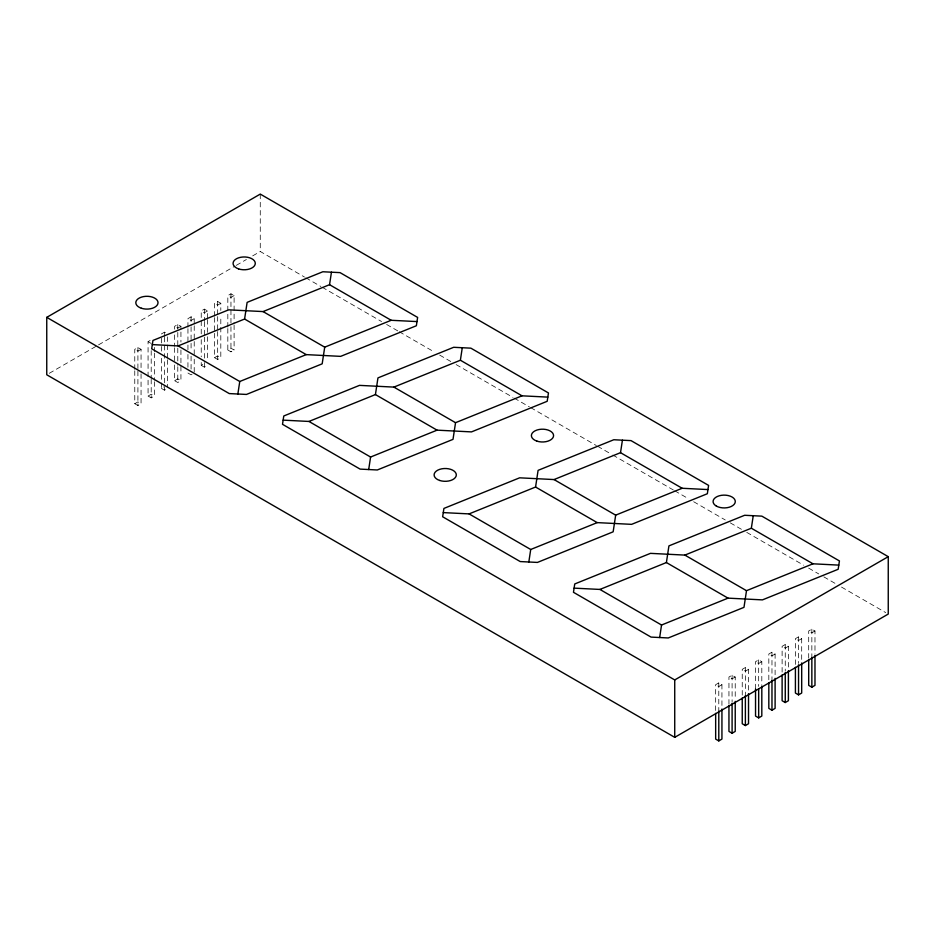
<?xml version="1.0" encoding="UTF-8"?>
<svg xmlns="http://www.w3.org/2000/svg" width="935" height="935" viewBox="0 0 935 935"><rect width="100%" height="100%" fill="white"/><g stroke="black" fill="none" stroke-linecap="round" stroke-linejoin="round"><path stroke-width="0.7" stroke-dasharray="4.67 3.51" d="M49.274 373.31L97.287 345.599M98.549 344.863L235.001 266.089M236.263 265.365L246.373 259.521M252.684 255.874L260.269 251.503L304.494 277.04M134.769 369.372L134.769 349.339L137.912 347.516L141.056 349.339L141.056 372.235M154.345 381.737L154.345 396.043L151.201 397.854L148.069 396.043L148.069 341.661L151.201 339.849M161.358 333.982L164.502 332.17L167.634 333.982M174.646 329.178L174.646 326.315L177.79 324.503L180.934 326.315L180.934 330.604M187.947 327.227L187.947 318.636L191.079 316.825L194.223 318.636L194.223 324.363M201.235 333.865L201.235 310.958L204.379 309.146L207.512 310.958L207.512 318.122M214.524 316.17L214.524 303.291L217.668 301.479L220.812 303.291L220.812 310.443M227.824 327.098L227.824 295.612L230.957 293.8L234.101 295.612L234.101 322.809M141.056 349.339L137.912 351.151L134.769 349.339M180.934 326.315L177.79 328.127L174.646 326.315M194.223 318.636L191.079 320.448L187.947 318.636M207.512 310.958L204.379 312.781L201.235 310.958M220.812 303.291L217.668 305.102L214.524 303.291M234.101 295.612L230.957 297.423L227.824 295.612M134.769 370.798L134.769 403.721L137.912 401.91L141.056 403.721L141.056 373.661M148.069 396.043L151.201 394.231L154.345 396.043M161.358 358.315L161.358 388.376L164.502 386.564M174.646 364.954L174.646 380.697L177.79 378.885L180.934 380.697L180.934 349.211M201.235 362.488L201.235 365.351L204.379 363.54M214.524 333.339L214.524 357.673L217.668 355.861L220.812 357.673L220.812 316.17M227.824 328.536L227.824 350.006L230.957 348.182L234.101 350.006L234.101 324.235M134.769 403.721L137.912 405.533L141.056 403.721M161.358 388.376L164.502 390.187L166.594 388.972M174.646 380.697L177.79 382.508L180.934 380.697M201.235 365.351L204.379 367.163L206.471 365.947M214.524 357.673L217.668 359.484L220.812 357.673M227.824 350.006L230.957 351.817L234.101 350.006M715.661 710.471L715.661 684.701L718.793 682.889L721.937 684.701L721.937 707.608M728.949 704.219L728.949 677.033L732.093 675.222L735.226 677.033L735.226 698.503M742.238 695.114L742.238 669.355L745.382 667.543L748.526 669.355L748.526 692.262M755.538 688.873L755.538 661.688L758.671 659.865L761.815 661.688L761.815 684.584M768.827 679.768L768.827 654.009L771.971 652.198L775.103 654.009L775.103 676.905M782.116 672.101L782.116 646.33L785.26 644.519L788.404 646.33L788.404 669.238M795.416 664.423L795.416 638.663L798.548 636.852L801.692 638.663L801.692 661.559M808.705 658.182L808.705 630.985L811.849 629.173L814.981 630.985L814.981 653.881M721.937 684.701L718.793 686.524L715.661 684.701M735.226 677.033L732.093 678.845L728.949 677.033M748.526 669.355L745.382 671.166L742.238 669.355M761.815 661.688L758.671 663.499L755.538 661.688M775.103 654.009L771.971 655.821L768.827 654.009M788.404 646.33L785.26 648.142L782.116 646.33M801.692 638.663L798.548 640.475L795.416 638.663M814.981 630.985L811.849 632.796L808.705 630.985M305.757 277.765L320.915 286.519M322.178 287.244L381.562 321.535M386.623 324.457L397.994 331.013M399.257 331.75L434.635 352.179M439.684 355.09L451.056 361.658M456.116 364.58L512.976 397.398M514.238 398.135L529.397 406.889M530.659 407.613L596.366 445.551M597.629 446.275L611.537 454.305M612.799 455.029L673.445 490.045M674.708 490.781L688.604 498.799M693.665 501.721L725.256 519.965M730.305 522.875L741.677 529.444M746.738 532.366L803.597 565.184M808.646 568.106L818.756 573.938M823.805 576.86L836.439 584.153M841.5 587.075L885.726 612.612M148.069 341.661L151.201 343.472M187.947 373.018L191.079 374.83L194.223 373.018L194.223 357.275M811.849 629.173L811.849 656.37M798.548 636.852L798.548 663.371M785.26 644.519L785.26 671.049M771.971 652.198L771.971 679.394M758.671 659.865L758.671 686.395M745.382 667.543L745.382 694.74M732.093 675.222L732.093 701.741M718.793 682.889L718.793 710.086M260.269 194.094L260.269 251.503M230.957 293.8L230.957 326.046M230.957 326.724L230.957 351.817M217.668 301.479L217.668 315.118M217.668 316.556L217.668 330.102M217.668 331.528L217.668 359.484M214.524 317.596L214.524 331.913M207.512 319.548L207.512 335.291M207.512 336.729L207.512 359.624M204.379 309.146L204.379 321.359M204.379 322.026L204.379 336.343M204.379 337.103L204.379 362.102M204.379 362.874L204.379 367.163M201.235 339.592L201.235 356.761M194.223 325.789L194.223 340.106M194.223 341.532L194.223 355.849M191.079 316.825L191.079 325.415M191.079 326.841L191.079 341.918M191.079 343.344L191.079 351.174M191.079 356.235L191.079 371.978M187.947 328.652L187.947 352.986M187.947 354.412L187.947 370.155M180.934 332.042L180.934 342.058M177.79 324.503L177.79 331.656M177.79 332.416L177.79 346.733M177.79 348.159L177.79 365.34M177.79 366.765L177.79 382.508M174.646 334.894L174.646 346.347M174.646 347.785L174.646 363.528M167.634 336.845L167.634 358.315M167.634 359.753L167.634 386.938M164.502 332.17L164.502 336.471M164.502 337.231L164.502 385.886M164.502 387.324L164.502 390.187M161.358 338.283L161.358 352.589M154.345 347.388L154.345 351.677M154.345 353.114L154.345 380.3M151.201 350.625L151.201 378.488M151.201 379.248L151.201 397.854M137.912 347.516L137.912 370.424M137.912 371.183L137.912 405.533"/><path stroke-width="1.4" d="M178.118 345.915L244.596 319.034L247.12 302.367L322.844 271.758L340.048 272.623L417.629 317.421L416.367 325.754L340.656 356.364L306.236 354.622L239.757 381.503L178.118 345.915L152.311 344.606M237.864 394.009L239.757 381.503M416.998 321.582L391.192 320.284L324.714 347.166L322.178 363.832L246.466 394.441L229.262 393.577L151.68 348.778L152.943 340.445L228.654 309.836L263.062 311.577L329.552 284.696L331.446 272.19M308.947 421.451L375.426 394.57L377.95 377.904L453.674 347.294L470.878 348.159L548.459 392.957L547.197 401.29L471.485 431.9L437.066 430.158L370.587 457.04L308.947 421.451L283.141 420.142M368.694 469.545L370.587 457.04M547.828 397.118L522.022 395.821L455.544 422.69L453.007 439.368L377.296 469.978L360.092 469.101L282.51 424.315L283.772 415.981L359.484 385.372L393.892 387.102L460.382 360.232L462.276 347.726M469.078 513.899L535.568 487.03L538.092 470.352L613.804 439.742L631.02 440.619L708.601 485.405L707.339 493.738L631.616 524.348L597.208 522.618L530.718 549.488L469.078 513.899L443.272 512.602M528.824 561.993L530.718 549.488M707.97 489.578L682.164 488.269L615.674 515.15L613.15 531.816L537.426 562.426L520.222 561.561L442.641 516.763L443.903 508.43L519.626 477.82L554.034 479.561L620.513 452.68L622.418 440.186M599.908 589.436L666.398 562.554L668.922 545.888L744.646 515.279L761.85 516.143L839.431 560.942L838.169 569.275L762.446 599.884L728.038 598.143L661.548 625.024L599.908 589.436L574.102 588.138M659.654 637.53L661.548 625.024M838.8 565.114L812.994 563.805L746.504 590.686L743.979 607.353L668.256 637.962L651.052 637.097L573.471 592.299L574.733 583.966L650.456 553.356L684.864 555.098L751.343 528.217L753.248 515.711M46.75 317.362L260.269 194.094L888.25 556.664L888.25 614.061L674.731 737.341L46.75 374.771L46.75 317.362L674.731 679.932L888.25 556.664M715.661 713.335L715.661 739.094L718.793 740.906L721.937 739.094L721.937 709.034M728.949 705.656L728.949 731.415L732.093 733.227L735.226 731.415L735.226 701.367M742.238 697.978L742.238 723.748L745.382 725.56L748.526 723.748L748.526 693.688M755.538 688.873L755.538 716.07L758.671 717.881L761.815 716.07L761.815 686.01M768.827 682.632L768.827 708.391L771.971 710.203L775.103 708.391L775.103 678.342M782.116 674.953L782.116 700.724L785.26 702.536L788.404 700.724L788.404 670.664M795.416 667.286L795.416 693.045L798.548 694.857L801.692 693.045L801.692 662.985M808.705 659.607L808.705 685.367L811.849 687.19L814.981 685.367L814.981 655.318M329.552 284.696L391.192 320.284M460.382 360.232L522.022 395.821M620.513 452.68L682.164 488.269M751.343 528.217L812.994 563.805M263.062 311.577L324.714 347.166M393.892 387.102L455.544 422.69M554.034 479.561L615.674 515.15M684.864 555.098L746.504 590.686M244.596 319.034L306.236 354.622M375.426 394.57L437.066 430.158M535.568 487.03L597.208 522.618M666.398 562.554L728.038 598.143M811.849 657.13L811.849 687.19M798.548 664.808L798.548 694.857M785.26 672.475L785.26 702.536M771.971 680.154L771.971 710.203M758.671 689.259L758.671 717.881M745.382 695.5L745.382 725.56M732.093 703.178L732.093 733.227M718.793 710.845L718.793 740.906M674.731 679.932L674.731 737.341M439.672 480.461A11.103 6.405 0 0 0 456.315 474.91A11.103 6.405 0 0 0 439.672 469.358A11.103 6.405 0 0 0 439.672 480.461M536.935 441.133A11.103 6.405 0 0 0 553.578 435.593A11.103 6.405 0 0 0 536.935 430.042A11.103 6.405 0 0 0 536.935 441.133M141.372 308.246A11.103 6.405 0 0 0 158.027 302.695A11.103 6.405 0 0 0 141.372 297.143A11.103 6.405 0 0 0 141.372 308.246M238.635 268.918A11.103 6.405 0 0 0 255.29 263.366A11.103 6.405 0 0 0 238.635 257.815A11.103 6.405 0 0 0 238.635 268.918M716.339 506.057A11.103 6.405 0 0 0 734.91 503.194A11.103 6.405 0 0 0 721.317 495.34A11.103 6.405 0 0 0 716.339 506.057"/></g></svg>
